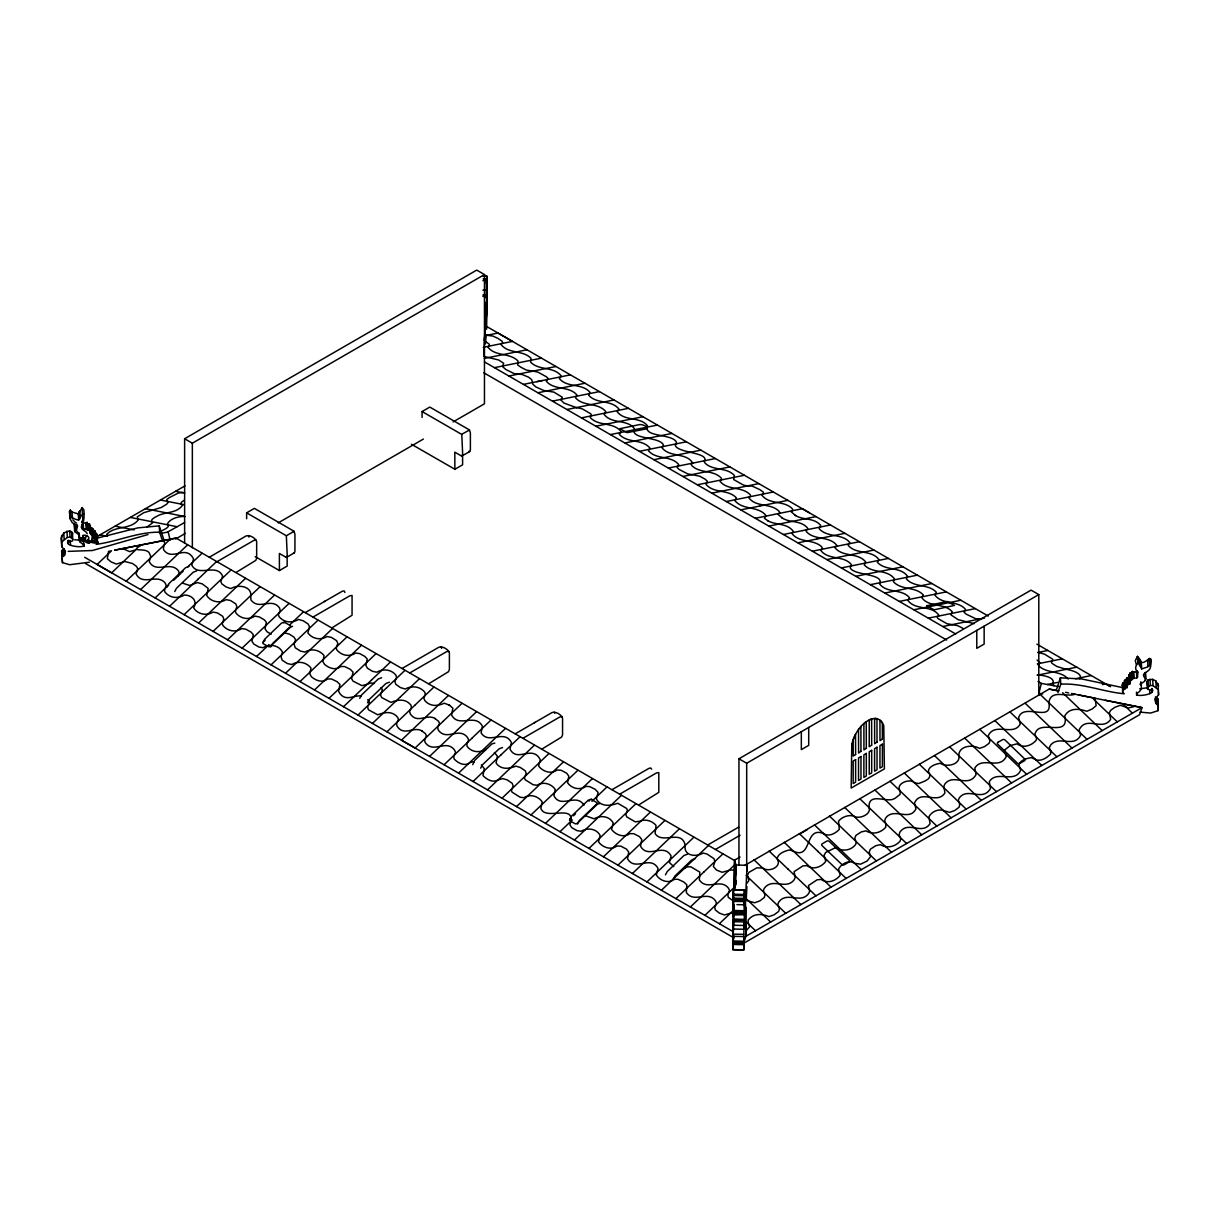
<?xml version="1.0" encoding="UTF-8"?>
<svg xmlns="http://www.w3.org/2000/svg" width="1220" height="1220" viewBox="0 0 1220 1220"><rect width="100%" height="100%" fill="white"/><g stroke="black" fill="none" stroke-linecap="round" stroke-linejoin="round"><path stroke-width="1.5" d="M486.826 293.989L486.414 298.458L486.551 280.6L482.906 280.554M733.22 904.111L733.037 898.804L743.956 899.033L744.047 899.872L744.368 889.883L733.449 889.67L733.098 899.674L736.727 899.75M744.368 939.08L743.742 949.907L732.747 949.618L733.083 919.499L744.002 919.727L743.956 927.962L744.429 921.191L743.956 899.033L733.022 898.835L733.098 899.674M486.17 311.74L486.17 310.398M486.566 301.828L486.505 313.906L487.192 294.935L486.597 329.248M486.566 301.798L486.322 309.453L486.185 308.126M486.49 307.501L486.429 305.137M744.108 912.041L733.174 911.813L733.433 917.364L733.418 914.253M733.51 912.941L733.555 910.73L733.022 927.749L733.083 919.499M744.002 919.727L743.742 949.907M744.658 905.972L744.734 905.072L744.764 908.442L744.718 905.225L744.658 906.216M486.048 318.405L486.185 311.39M483.761 354.974L486.216 309.483L486.368 311.481M483.333 275.933L486.978 275.994L486.688 297.771M486.139 311.939L486.262 305.579M733.83 906.109L733.738 904.767L733.769 906.231M733.464 910.776L733.449 889.67M744.52 902.693L744.535 903.669L744.627 901.931L744.856 912.773L747.067 865.27L736.133 865.041L734.958 889.121M486.566 282.049L486.582 288.5M733.815 904.874L733.723 905.21M486.612 303.475L486.49 305.885M486.521 304.253L486.536 302.331M486.673 298.625L486.292 305.183M733.83 905.682L733.616 906.948M486.734 288.606L486.765 293.471M486.521 304.741L486.383 306.159M733.479 912.194L733.266 903.837M733.433 900.528L733.601 906.567M704.885 915.366L734.12 887.535L734.562 860.527L176.076 538.081L114.741 550.159L176.076 538.081M486.902 280.691L486.78 285.648M733.418 898.53L733.433 891.454M733.815 905.545L733.388 931.805L84.698 557.281M734.074 890.539L734.562 860.527L736.346 865.864M733.83 906.643L733.83 910.379M486.551 280.6C485.758 291.168 490.089 271.862 483.318 276.04M486.612 306.235L486.566 307.73M486.49 308.919L486.475 310.033M486.566 305.076L486.582 304.268L486.277 305.381M486.582 304.07L486.2 313.921M733.815 907.421L733.815 908.214M486.094 312.091L486.139 311.146M486.536 297.512L486.566 290.955M744.261 914.71L733.449 914.939L733.266 904.188M744.703 905.621L744.703 906.445M486.353 311.862L486.368 309.651M486.017 318.069L486.17 309.743M486.338 310.292L486.322 312.762M733.571 910.257L733.601 909.373M486.292 312L486.185 313.708M1129.995 683.108C1128.058 663.787 1130.04 692.853 1129.568 681.37C1132.007 679.006 1131.733 678.198 1136.811 677.969L1137.818 672.312L1135.82 669.383L1135.668 666.913L1137.833 662.734L1137.452 656.421L1139.434 658.571L1140.12 665.922L1141.706 668.911L1147.349 667.02L1149.789 664.763L1150.475 666.867C1150.124 672.982 1138.733 672.312 1145.793 678.793L1144.741 681.126L1141.325 683.612L1141.31 689.208L1139.312 691.709C1129.506 697.581 1149.728 695.598 1152.153 692.045L1152.87 690.398L1151.878 688.507L1150.735 690.2L1147.654 689.239L1147.105 681.385L1148.02 679.937L1152.671 679.342L1155.859 680.989L1158.619 686.143M84.18 514.138L83.86 509.884L82.167 507.566L78.293 513.91L72.651 512.247L70.348 510.128L69.555 511.195L69.906 518.53L72.285 522.739L76.906 525.21L74.588 530.273L74.938 531.783L79.071 534.894L79.071 540.506L81.069 542.915C90.859 548.405 70.73 547.231 68.228 543.769L67.512 542.153L68.503 540.216L69.647 541.863L72.727 540.795L72.514 532.926L69.677 530.776L63.76 532.881L61 538.142L61.808 546.774L65.422 550.998L64.584 555.207L62.052 557.25L62.479 562.649L69.677 564.723L89.334 562.222M69.906 518.53L69.555 511.195M744.673 865.468L1049.215 689.071L1058.701 690.947M1105.198 700.25L1142.011 707.615L1139.602 714.707L743.499 943.38L745.923 936.289L745.222 895.602M735.187 887.428L735.736 873.901M744.627 903.806L744.368 889.883M746.869 886.482L746.35 898.179M733.83 919.773L732.945 935.145M736.011 884.79L736.209 880.367M745.008 926.315L745.923 907.314M733.632 935.328L732.823 949.678L743.666 949.846M1130.376 674.553L1129.201 674.751L1129.72 676.673M733.784 911.37L733.647 914.344M487.054 309.544L484.264 340.395M733.678 914.192L733.83 912.59M92.811 535.626C92.537 517.92 89.472 537.029 95.556 537.562L95.45 538.386C93.925 539.697 101.077 541.314 96.166 544.349C117.273 541.634 137.768 531.859 159.606 532.194L162.397 540.506M91.027 528.428C92.811 548.527 91.408 519.933 87.321 524.188M63.943 549.183L61.671 550.937L62.479 562.649M777.094 858.666C778.131 853.298 784.78 851.102 789.477 849.913L793.595 851.285M485.453 343.811L486.185 334.722M72.346 534.482L72.514 532.926M1132.389 679.616L1132.297 671.412M95.45 538.386L95.175 531.249L92.43 529.312M1057.984 692.579L1060.775 684.145C1082.445 682.925 1103.17 691.892 1124.215 693.753C1119.304 690.825 1126.456 689.056 1124.931 687.76L1124.825 686.936C1128.409 683.413 1129.171 685.762 1128.241 678.35M1139.983 712.129L1150.704 713.059L1157.902 710.696L1158.329 705.282L1155.797 703.33L1154.959 699.151L1158.573 694.79L1157.994 683.505M733.235 902.098L733.098 900.985M91.347 534.848L90.097 533.323L89.822 526.537M472.735 764.665L474.687 760.365L491.889 743.91L494.801 743.087M94.397 537.441L94.108 530.746L92.522 531.218M61.625 535.488L61.808 546.774M1038.022 681.507L1041.316 683.413L1038.937 693.28L1042.658 693.966M851.789 744.139L851.163 788.059L884.393 768.875L883.768 725.671A30.424 17.568 -60 0 0 880.123 720.318L879.772 720.074A21.914 12.642 -60 0 0 877.256 718.824L876.905 718.732A19.367 11.178 -60 0 0 874.816 718.504L874.496 718.519A19.337 11.163 -60 0 0 871.98 718.946L871.614 719.053A19.337 11.163 -60 0 0 869.524 719.861L869.219 720.013A20.786 12.002 -60 0 0 866.337 721.676L866.047 721.874M69.936 517.509C72.239 516.075 79.91 524.508 80.566 516.106C87.428 509.03 82.03 524.692 82.701 528.168L84.958 529.449L87.703 528.672M250.618 596.077L251.015 600.011C259.128 610.808 271.587 596.87 279.594 608.002L280.204 610.595L278.343 614.666L279.121 616.771C284.29 622.795 292.129 623.283 298.503 619.455L303.322 620.827L308.202 624.076L309.438 626.622L307.897 632.997C312.503 639.036 320.692 640.47 327.006 636.535L331.382 637.374L336.644 640.683L337.848 643.504L336.202 647.972L336.827 649.894C341.539 655.582 349.484 657.275 355.584 653.02L359.732 653.615L364.933 656.482L367.205 658.968L365.893 665.434L367.342 668.133L372.359 671.274L376.736 672.205C383.065 668.575 391.086 669.155 395.951 675.224L396.546 677.329L394.929 681.614L395.768 684.267L400.404 687.577L405.162 688.995C411.674 685.579 419.482 686.036 424.636 691.999L425.353 694.149L423.858 698.069L424.758 700.524C430.096 706.761 437.782 706.304 444.278 703.208L449.616 705.236M1132.16 672.601L1130.071 673.013L1130.452 679.875M1157.521 704.382L1157.948 698.968L1155.676 697.306M167.033 587.064L168.787 583.755L185.531 567.727L188.902 566.476M174.765 591.532L176.519 588.223L193.263 572.195L196.633 570.945M262.986 642.452L264.725 639.158L281.485 623.115L284.839 621.864M270.718 646.92L272.472 643.611L289.216 627.583L292.571 626.333M359.763 698.343L361.517 695.034L378.261 678.991L381.631 677.74M367.494 702.796L369.248 699.502L385.993 683.459L389.363 682.209M480.665 768.142L482.418 764.833L499.163 748.79L502.533 747.555M569.725 819.55L571.463 816.241L588.208 800.213L591.578 798.963M577.457 824.019L579.195 820.709L596.397 804.254L599.737 803.599M665.479 874.831L667.233 871.537L683.978 855.495L687.348 854.244M673.211 879.3L674.965 875.99L691.709 859.963L695.08 858.712M1056.581 689.346L1060.393 677.832L1081.759 678.961L1123.101 687.714M90.204 532.85L89.883 529.999L87.306 530.303L87.26 522.45L84.576 523.136L82.319 521.855L82.701 528.168M97.646 542.747C96.288 540.597 99.644 532.53 94.641 533.277M765.657 516.151L765.916 515.404C757.925 505.675 743.102 510.448 734.989 500.764L736.3 497.806C728.05 488.93 713.929 493.856 705.953 484.264L707.386 481.305L705.099 479.17L699.761 476.212L691.938 474.611M250.862 595.848C251.533 585.661 237.625 584.365 230.854 588.589L226.081 586.942L221.75 583.816L220.85 581.315L222.635 576.114C216.428 562.649 198.204 577.639 191.814 565.165L193.553 558.882C185.775 544.318 173.362 560.803 164.547 550.967C161.101 547.948 167.094 543.571 163.404 540.567M686.646 888.389L686.768 884.653L683.52 881.846L677.984 879.269L674.37 879.3C668.56 883.997 660.05 880.733 656.284 874.969L658.053 868.472C650.412 854.564 635.193 872.132 627.492 858.666L628.742 852.094L626.516 849.135L620.858 846.161L616.893 846.039C610.915 850.477 602.634 847.458 598.501 841.891L600.133 835.426C596.321 828.395 587.384 827.45 581.01 831.262L576.892 830.591L571.707 827.602L569.892 824.842C577.517 802.074 545.218 821.701 540.872 808.296L542.183 801.845C538.05 796.004 530.044 793.702 523.944 797.682L520.132 797.224L512.095 792.192L511.378 790.27L513.147 786.077L512.263 783.347L507.261 779.931L502.823 778.589L497.851 780.037M1127.097 678.732L1124.444 680.623L1124.825 686.936M699.67 875.99L699.792 872.132L690.916 866.81L687.363 866.886L682.468 869.235M91.393 529.266L91.82 528.29M686.57 888.465L686.311 892.43C694.134 903.852 707.447 889.914 715.53 900.833L716.46 903.044L714.767 907.284L715.24 909.845L719.358 913.094L724.405 914.985L730.353 913.292M699.639 876.021L699.334 879.879C707.066 891.408 720.41 877.607 728.538 888.297L729.529 890.524L727.867 894.763L728.249 897.295L733.891 901.397M1052.875 683.352L1053.988 685.731M178.013 576.114L179.309 573.568L178.547 570.99C170.571 560.361 155.855 574.223 149.206 561.535L150.807 556.305L149.709 554.048C147.757 546.468 128.71 553.057 139.751 546.072M692.655 463.127C686.951 452.422 669.856 457.622 662.186 447.999L663.451 445.087C660.096 436.303 629.627 439.871 634.446 428.723C627.309 418.796 611.708 424.423 604.19 414.464L605.852 411.643C597.846 402.066 583.617 406.977 575.581 397.872L576.862 394.883C568.657 385.535 554.459 390.705 546.285 381.235L548.054 378.429L546.468 376.812L537.852 372.085L533.155 371.139M1140.075 684.435L1140.929 682.895M1127.112 687.699C1128.591 685.015 1123.422 687.47 1126.746 687.912M1147.486 687.683L1150.323 685.442L1153.053 685.655L1158.375 689.818M1079.669 678.655L1080.295 677.786M1137.787 671.793L1136.842 672.967M858.651 729.27L858.301 729.774A21.914 12.642 -60 0 0 855.784 733.937L855.449 734.577A30.424 17.568 -60 0 0 851.819 744.124M92.186 536.968L91.637 540.018A14.289 11.666 -3.5 0 1 92.461 540.368L94.885 540.094M92.903 535.763L92.506 528.504M1139.739 659.608C1142.744 670.1 1154.303 647.408 1150.475 666.867M1052.921 683.337C1055.59 677.436 1042.627 674.98 1037.778 675.087M62.006 541.802L67.329 537.41L70.058 537.09L72.895 539.225M81.694 522.251L82.884 519.461L82.335 515.541M675.895 898.621L703.879 871.98M860.756 726.617L861.091 726.251A18.178 10.492 -60 0 1 863.592 723.78L863.958 723.475M97.264 536.434L185.028 485.865M1132.739 678.167L1132.358 671.503L1135.042 672.083L1137.299 670.725L1137.68 677.024M1137.452 656.421L1135.286 660.599L1136.384 664.915M530.944 360.205L531.081 358.344C522.709 349.667 508.435 354.227 500.932 344.406L502.625 342.713L502.152 341.28L498.034 338.458L492.987 336.064L484.904 335.058M708.317 845.612L661.423 890.264M530.746 360.312L530.624 362.188C539.133 370.849 553.102 366.107 561.108 375.745L560.727 376.827M169.565 606.294L197.96 579.271M693.845 837.255L646.936 881.907M265.167 640.241L263.291 642.04A1.86 1.342 -18.5 0 0 263.52 643.87L268.248 646.569A1.845 1.342 -18.5 0 0 270.748 646.082L290.207 627.431A1.845 1.342 -18.5 0 0 290.162 625.509L285.45 622.825A1.845 1.342 -18.5 0 0 283.574 622.81M139.537 546.27L140.864 545.005M126.133 581.223L170.175 539.24M140.62 589.58L187.514 544.928M155.093 597.937L168.772 584.899M173.697 580.217L178.41 575.733M179.126 575.047L181.033 573.232M181.932 572.378L183.168 571.234M187.91 566.705L202.001 553.3M197.64 579.591L216.474 561.642M184.098 614.682L230.976 570.03M198.57 623.039L245.479 578.402M213.073 631.411L259.982 586.774M227.56 639.768L274.469 595.131M242.063 648.155L288.957 603.488M256.535 656.512L268.918 644.724M289.826 624.808L303.429 611.861M271.023 664.87L317.947 620.233M285.526 673.242L332.435 628.605M299.998 681.599L346.922 636.962M314.516 689.971L361.41 645.319M328.988 698.343L356.896 671.778M357.109 671.625L375.928 653.707M343.491 706.716L371.398 680.15M371.566 679.982L390.4 662.063M357.963 715.072L385.84 688.522M386.069 688.324L404.872 670.42M372.451 723.429L400.328 696.894M400.602 696.681L419.375 678.793M386.954 731.802L414.83 705.267M415.059 705.038L433.847 687.15M429.287 713.669L401.456 740.174L408.593 744.291M429.592 713.41L448.365 695.537M442.906 721.523L415.059 748.028L407.938 743.91M443.18 721.249L461.953 703.376M429.562 756.4L457.439 729.865M457.683 729.636L476.471 711.763M444.065 764.772L471.942 738.237M472.155 737.993L490.928 720.105M458.552 773.144L486.429 746.594M486.627 746.396L505.446 728.477M473.024 781.486L500.932 754.921M501.1 754.768L519.918 736.849M487.512 789.859L534.39 745.191M501.999 798.231L548.909 753.579M516.517 806.603L563.396 761.936M530.99 814.96L577.883 770.308M545.492 823.332L592.356 778.665M559.98 831.689L572.348 819.916M591.929 801.296L606.889 787.053M574.452 840.046L621.361 795.409M588.955 848.434L635.849 803.766M603.442 856.791L650.336 812.139M617.945 865.163L664.839 820.511M632.417 873.52L679.342 828.883M703.848 872.026L722.804 853.985M690.383 906.994L734.501 865.041M719.388 923.723L733.754 910.059L733.693 912.362L730.383 913.261M85.796 540.826C96.273 536.266 75.686 531.539 85.278 539.362M571.143 817.979L570.121 818.925A1.845 1.342 -18.5 0 0 570.106 820.846L574.788 823.576A1.86 1.342 -18.5 0 0 577.243 823.302L597.098 804.529A1.845 1.342 -18.5 0 0 596.946 802.668L592.264 799.939A1.845 1.342 -18.5 0 0 591.669 799.756M573.446 815.799L575.55 813.816M588.924 801.159L589.748 800.381M746.701 883.539L748.866 880.626L747.54 875.091L748.912 872.376L756.736 867.877L762.561 867.969M733.449 914.253L744.261 914.131M1127.432 684.969L1127.005 677.862L1127.905 678.289M86.925 524.005L87.169 522.648M745.832 931.135L749.766 926.59L748.073 922.579L748.272 920.017C753.655 912.972 761.951 913.734 768.981 916.616L774.044 914.832L778.665 911.431L779.428 908.793L777.78 904.477L778.604 902.266C786.885 890.63 800.442 904.691 808.753 893.391L809.622 891.302L808.509 885.552L817.125 879.803L821.121 879.406C827.328 884.058 835.715 881.069 840.153 875.304L838.552 869.052C841.22 864.111 848.556 859.581 854.091 862.982A8.098 5.902 18.8 0 0 854.579 863.272L860.634 864.172L867.13 861.03L870.668 856.486L869.204 852.018L870.394 849.196L875.731 845.719L880.428 844.667C886.894 848.754 894.992 846.848 900.04 841.22L900.817 839.055L899.094 834.785L899.933 832.086C908.412 820.328 922.076 835.669 930.067 823.622L928.923 816.82C931.333 811.879 938.256 808.57 943.456 810.537M1124.444 680.623L1125.435 682.361L1123.269 682.666L1122.263 684.115L1122.736 692.213M184.006 500.322L181.2 502.457L181.216 504.074M366.915 684.42L370.727 682.986L374.342 683.505M692.64 463.142L691.16 464.24L692.075 465.872C700.417 473.787 713.319 469.517 721.31 478.133L721.645 479.384L720.029 481.32C727.73 490.821 742.08 485.972 750.3 494.862L750.544 496.128L748.745 497.714C756.324 507.794 770.735 502.609 779.183 511.424L779.732 512.781L777.918 514.306L782.63 518.287M765.58 516.197L764.482 518.347L768.432 521.169M1080.325 677.756C1081.942 673.043 1070.077 669.704 1066.082 669.353M560.682 376.827L559.339 378.566C567.468 388.143 581.696 382.866 589.9 392.2L588.65 395.204C596.641 404.354 610.884 399.428 618.891 408.959L617.259 411.796C624.96 421.708 639.707 416.188 647.5 425.75C642.864 437.766 672.723 433.252 676.52 442.403L675.209 445.315C677.878 453.428 710.147 452.101 704.26 461.587L705.145 463.219C713.486 471.149 726.403 466.848 734.409 475.464L733.708 479.582L743.209 484.95A5.246 1.952 13.6 0 0 747.341 485.712L752.206 486.109L759.816 489.616L763.354 492.178L763.613 493.475L761.814 495.046C769.378 505.171 783.835 499.941 792.298 508.77L792.817 510.128L791.002 511.653L795.684 515.633M146.964 527.101L152.759 522.724C148.825 519.476 155.672 517.173 158.264 515.526C166.225 511.744 176.778 513.346 182.558 505.217L181.246 504.119M1126.578 680.135L1125.511 680.074L1125.45 681.4M1127.051 678.655L1127.005 677.862M184.617 543.281L184.617 438.742L476.73 270.093L484.462 274.561L484.462 403.805L453.108 421.906M184.617 438.742L192.348 443.211L484.462 274.561M184.632 522.526L167.399 532.179M175.527 539.057L185.409 533.353M246.638 518.729L246.638 512.842L254.37 508.374L293.898 531.173L294.935 534.086L294.935 551.181L294.447 552.858L293.517 552.691M422.074 417.438L422.074 411.552L429.806 407.083L469.349 429.882L470.386 432.795L470.386 449.89L469.883 451.568L468.953 451.4M209.352 557.189L246.211 535.9C249.81 534.528 255.712 538.218 256.673 541.573L256.658 558.226L255.773 560.407L236.207 572.348M278.16 522.907L423.401 439.063M217.084 561.642L253.943 540.368L256.108 540.109M246.638 512.842L286.349 535.763L294.081 531.295M422.074 411.552L461.602 434.335L469.517 430.004M255.209 556.64L279.441 570.548L279.365 553.453L286.349 557.448L294.081 552.98M411.475 444.278L454.877 469.258L454.801 452.162L461.602 456.082L469.517 451.69M279.441 570.548L287.173 566.08L287.158 557.067M454.877 469.258L462.609 464.805L462.593 455.777M325.145 601.125L305.305 612.577M324.413 601.536L342.622 591.059L344.33 591.029L344.879 592.508M313.037 617.045L349.896 595.756L352.062 595.497L352.062 615.261L332.145 627.751M402.082 668.453L438.941 647.179C442.54 645.792 448.441 649.482 449.402 652.852L449.387 669.49L448.502 671.686L428.937 683.627M409.813 672.921L446.672 651.632L448.838 651.373M535.107 722.332L515.252 733.799M534.375 722.758L552.111 712.51C555.71 711.138 561.612 714.813 562.557 718.183L562.557 734.821L561.673 737.017L542.107 748.958M522.983 738.252L559.843 716.979L562.008 716.72M612.028 789.676L648.903 768.386L650.717 767.975L651.602 769.149M619.76 794.128L656.634 772.855L658.8 772.596L658.8 792.36L638.883 804.834M738.954 865.224L738.954 758.779L1031.068 590.129L1038.799 594.597L1038.799 695.339M738.954 758.779L746.686 763.247L1038.799 594.597M707.798 844.957L738.679 827.129M715.53 849.425L740.052 835.273M734.654 860.13L740.052 857.004M801.327 833.092L807.518 829.524M161.101 531.264C163.175 529.648 171.303 527.284 167.491 523.716C170.617 518.363 178.212 516.517 184.235 516.411M497.806 780.068C492.666 783.027 486.597 779.382 482.998 775.569L484.294 768.585L481.366 765.001M1122.949 685.015L1122.171 685.35M366.885 684.45L361.928 685.625L353.007 681.126L351.619 678.655L353.068 672.129L350.216 669.277L344.543 666.516L340.761 666.532C335.668 670.695 328.958 668.27 324.489 664.29L322.934 661.652L324.062 655.567C319.32 649.711 311.313 648.155 304.969 652.044L300.623 651.175L295.255 647.774L294.096 644.312L295.606 639.753L293.989 637.16L289.445 634.171L283.787 632.661M640.698 820.923C646.02 818.879 652.486 821.09 656.04 825.452L655.094 833.519C662.246 844.835 681.934 828.654 685.228 845.46C683.261 856.013 696.346 857.324 703.086 853.054L707.02 854.03L713.944 858.651L714.92 861.518L713.349 866.459L716.475 870.058L722.149 872.285L730.734 869.936L734.409 870.226M1135.317 706.273L1128.409 707.981L1120.204 705.282L1114.729 707.371L1110.627 710.33L1109.392 712.663L1110.657 719.358C1102.361 731.756 1086.319 715.088 1079.105 729.926L1080.615 735.248C1074.149 748.348 1059.158 735.111 1050.755 744.917L1049.261 747.692L1050.618 750.773M640.47 821.152L635.208 821.838L626.729 816.881L625.86 814.579L627.385 810.751L626.76 808.54L617.762 803.248C610.518 805.886 601.079 807.32 596.336 798.947L598.151 792.466L595.177 789.325L589.733 786.625L586.103 786.351C579.988 790.392 571.814 788.867 567.544 782.676L568.825 776.149L566.659 773.205L561.047 770.232L557.052 770.064C551.043 774.517 542.824 771.589 538.615 766.038L540.262 759.663L538.477 756.812C529.938 746.823 516.899 762.119 510.006 749.141L511.439 742.538C504.089 728.599 488.778 745.237 481.092 732.823L482.403 726.281C475.22 712.48 458.384 728.675 451.476 714.722L452.925 708.195L448.96 704.855M147.971 534.558L92.384 550.525L68.198 551.364M485.895 749.385C479.628 752.908 471.896 752.587 467.092 746.365L466.848 744.002L468.648 739.915L467.55 737.551C459.01 726.327 446.444 741.76 438.209 729.911L437.66 727.547L439.474 723.567L438.62 721.31L434.762 718.366M1148.005 687.653L1139.587 688.858M536.952 381.646L570.457 374.845M485.072 335.652L498.004 333.029L512.507 341.402L483.272 347.319M484.325 358.406L527.009 349.774M494.588 367.632L541.497 358.131M509.075 376.004L555.969 366.488M523.548 384.361L542.397 380.548M538.05 392.733L584.975 383.233M552.568 401.105L599.447 391.589M567.056 409.478L613.95 399.962M581.543 417.85L628.437 408.334M596.031 426.207L642.955 416.706M610.503 434.564L657.428 425.063M625.036 442.951L671.9 433.42M639.509 451.308L686.403 441.792M654.011 459.681L700.875 450.149M668.484 468.038L715.393 458.537M683.002 476.425L729.88 466.894M697.474 484.767L744.368 475.266M711.946 493.139L758.84 483.623M726.464 501.512L773.327 491.98M740.921 509.853L759.709 506.056M759.953 506.01L787.83 500.353M755.454 518.241L774.227 514.443M774.486 514.367L802.333 508.725L809.455 512.842M769.027 526.079L787.8 522.282M788.105 522.236L815.951 516.594M783.545 534.467L802.333 530.654M802.562 530.608L830.439 524.951M798.017 542.824L816.805 539.011M817.064 538.981L844.941 533.323M812.52 551.196L859.429 541.695M827.007 559.553L873.901 550.052M841.464 567.91L888.404 558.424M855.982 576.282L902.891 566.782M870.47 584.654L917.394 575.154M884.957 593.011L931.866 583.511M899.445 601.384L946.369 591.883M913.963 609.756L960.857 600.255M928.435 618.128L975.329 608.612M942.923 626.485L984.57 618.052M1037.656 652.517L1047.827 650.458M1037.351 663.878L1062.315 658.83M1037.137 675.224L1076.787 667.172M1047.217 684.496L1057.694 682.376M1075.537 678.732L1091.259 675.544M1102.407 684.588L1105.762 683.917L1110.596 686.707M160.43 533.46L168.177 532.027L170.19 540.262M83.646 540.338L80.947 540.109M92.201 534.604L91.774 535.58M164.044 540.231L159.225 525.881L137.86 527.863L96.517 538.279M461.785 456.158L462.654 453.901L461.785 434.472M286.349 557.448L287.219 555.192L286.349 535.763M181.75 492.514L178.196 493.124L169.412 497.562L166.713 499.651L166.774 501.237M89.578 543.129C86.3 543.922 85.186 539.957 82.045 541.284L81.054 540.17M181.841 492.499L183.198 492.499M952.164 624.625L957.837 625.723L962.732 628.193M533.048 371.139L526.476 370.117L520.971 367.281L517.615 364.887L518.058 361.059C509.701 352.321 495.442 356.865 487.863 347.09L489.525 345.412L489.144 344.01L484.63 340.929M483.272 278.846L486.902 278.923M482.906 290.146L486.551 290.223M482.906 294.935L486.551 295.011M482.876 296.368L486.521 296.445M733.449 889.761L744.368 889.99M733.372 894.229L744.291 894.458M733.342 895.495L744.261 895.709M733.312 898.164L744.246 898.393M733.006 900.329L743.941 900.543M733.006 901.366L743.925 901.58M736.895 904.63L744.185 904.767M733.174 910.501L744.093 910.715M733.342 913.261L744.261 913.49M733.357 919.255L744.276 919.468M733.006 919.849L743.941 920.063M733.113 920.398L736.758 920.475M732.915 921.679L743.849 921.908M732.808 925.233L743.727 925.462M732.732 929.03L743.651 929.259M732.717 934.123L743.651 934.337M732.854 936.335L743.773 936.548M732.823 941.016L743.742 941.23M732.793 942.267L743.712 942.48M732.747 943.045L743.682 943.273M732.732 944.463L743.651 944.692M691.832 474.611L687.76 473.909L678.915 469.334L677.13 467.382L678.778 464.591C670.756 455.075 656.543 460.047 648.567 450.882L649.848 447.923C641.659 438.498 627.492 443.561 619.257 434.274L621.071 431.483C613.126 421.784 599.188 426.512 590.632 417.972L590.007 416.676L591.532 415.151L590.663 413.733L582.184 408.807L576.923 407.678M1038.098 652.425L1044.442 654.118L1052.372 658.968L1053.013 660.218L1051.137 661.774L1051.976 663.345L1056.703 666.394L1066.021 669.353M74.603 539.804L80.032 540.094M981.017 619.013L975.573 618.677L966.179 614.133L964.105 612.303L965.432 609.314C957.547 599.981 942.465 605.15 934.871 595.101L936.319 592.218C928.283 583.572 914.512 587.948 906.429 578.997L907.543 576.206C899.963 566.126 885.613 571.25 877.394 562.328L878.873 559.416C871.171 549.656 856.791 554.658 848.51 545.752A5.246 1.952 13.6 0 1 848.556 544.15L849.837 542.488C842.044 533.201 827.984 537.837 819.626 529.205L818.94 527.848L820.923 526.308L820.236 524.859C813.176 517.402 802.943 520.391 795.043 515.267M952.073 624.625L946.933 623.694L937.799 618.464L937.189 616.969L939.049 615.429C931.577 604.662 915.671 610.747 907.954 600.53L909.51 597.724C901.534 588.314 886.879 593.621 879.544 583.877C884.942 573.293 853.1 575.703 850.203 567.696L851.499 564.768C843.92 555.176 829.63 560.331 821.441 551.272L820.846 550.022L822.463 548.298L821.624 546.712C813.343 539.133 800.778 542.946 792.771 534.604L792.039 533.292L793.549 531.722C787.464 522.785 775.996 525.393 767.776 520.788M576.694 407.724L563.96 403.073L560.864 399.901L562.298 397.232L553.834 392.093L543.983 390.583L535.992 386.984L532.926 384.361L531.707 379.679L528.626 377.193L522.114 374.479L514.306 373.686L505.812 369.492L502.518 366.579L503.662 363.285L498.736 360.007L483.821 356.408M745.298 900.177L754.753 902.769L759.938 900.833L764.345 897.447L764.971 894.839L763.339 890.554L764.269 888.328C772.596 876.966 786.198 890.874 794.418 879.437L795.181 877.394L794.144 871.644L802.897 865.926L806.801 865.62C812.962 870.165 821.395 867.237 825.757 861.411L824.11 855.22L825.696 852.49L834.922 847.946A9.455 6.893 18.8 0 1 835.807 847.915C842.395 851.362 850.523 850.996 855.54 844.636L856.242 842.608L854.762 838.14L856.013 835.334L861.381 831.872L866.032 830.866C872.529 834.983 880.611 832.97 885.659 827.343L885.979 823.805M1128.622 684.664L1127.798 677.527L1128.591 677.634M1128.18 683.841L1129.049 684.176L1128.652 677.74M94.489 537.059L92.979 537.441L93.269 538.416M85.095 539.255L80.657 537.684L83.494 540.292M93.635 538.615L94.596 537.227M1041.316 683.413L1059.173 686.677M175.604 491.294L184.723 493.093M160.506 500.017L184.174 504.699M145.424 508.725L185.028 516.563M130.326 517.433L177.129 526.72M115.199 526.171L134.063 529.892M100.086 534.894L106.567 536.175M1049.215 689.071L1058.503 690.916M1071.495 693.524L1142.011 707.615L745.923 936.289L745.252 896.822M1065.548 692.319L1068.689 692.945M1071.816 693.585L1074.957 694.211C1066.829 697.642 1050.908 688.629 1048.834 702.689M1078.327 694.881L1095.087 698.236L1096.139 705.678L1092.312 708.927L1086.822 711.275C1079.227 708.698 1069.223 707.386 1064.633 716.201L1065.212 718.366M361.227 695.934C353.907 695.003 346.16 701.744 339.892 693.585L338.535 691.099L339.999 684.572L337.147 681.705L331.459 678.961L327.677 678.991C322.568 683.185 315.827 680.668 311.375 676.703L309.849 674.065L310.963 667.98C306.205 662.033 298.183 660.645 291.809 664.504L287.432 663.573L282.201 660.249L281.042 656.741L282.537 652.197C279.044 645.09 269.437 643.519 263.062 647.698L259.021 647.073L253.836 644.084L251.96 641.293L253.287 634.69L251.213 632.234L246.135 629.322L241.819 628.559C235.643 632.677 227.743 631.274 222.924 625.524L222.223 623.588L223.839 619.104L222.696 616.283L217.435 612.943L213.012 612.074C206.668 616.207 197.64 614.3 193.66 607.911C197.625 601.262 192.607 595.223 184.418 595.009C178.013 598.867 170.114 598.242 165.02 592.158L164.395 590.053L166.255 585.936L165.417 583.343C157.41 572.851 142.618 586.698 136.106 573.888L137.723 568.688L136.564 566.415L132.477 563.487L124.898 561.505L116.312 564.052L111.05 561.886L107.329 558.729L108.534 551.379L111.508 550.799L97.127 564.463L111.63 572.851L135.755 549.869L129.533 551.623L122.778 548.573M1137.833 662.734L1140.12 665.922M823.469 833.55C828.822 837.179 835.426 833.504 839.284 829.356L838.552 821.152C842.273 816.76 848.876 814.289 854.412 816.332M97.829 542.198L92.079 541.146A15.692 12.81 -3.5 0 0 91.531 541.238L90.646 541.085A11.407 9.302 -3.5 0 1 89.731 540.597L88.053 539.682L87.55 540.948A2.882 2.364 -3.5 0 0 88.252 541.711L94.138 543.022A3.523 2.882 -3.5 0 0 94.733 542.991L97.173 542.915M76.631 523.014L76.357 522.907A7.899 6.451 -3.5 0 1 75.274 522.374L72.864 519.842M86.04 540.765L89.319 542.915M762.622 868.015C768.707 872.773 782.584 866.902 777.109 858.712M974.139 623.649L958.127 619.668L951.02 614.926L952.347 611.937C944.463 602.528 929.396 607.85 921.802 597.739L923.235 594.872C915.198 586.24 901.428 590.571 893.345 581.635L894.458 578.844C886.879 568.779 872.559 573.903 864.324 564.982L865.773 562.054C858.026 552.126 842.959 557.525 835.059 547.795L836.844 545.462C829.295 535.534 814.929 540.719 806.557 531.844L805.886 530.486L807.838 528.962L807.137 527.528C800.228 520.132 789.813 523.014 781.974 517.905M84.851 538.447L84.729 538.386A2.623 2.15 -3.5 0 1 84.073 537.959L83.768 537.562A4.941 4.041 -3.5 0 1 83.463 536.754L83.112 535.641M435.418 718.748C427.046 713.136 417.469 724.436 410.255 713.852L409.554 711.412L411.521 707.325L410.835 705.038C405.421 698.191 397.613 699.777 390.873 702.369L381.692 697.565L380.548 695.156L382.333 689.59L381.097 687.531M422.349 731.176C414.053 725.564 404.278 736.926 397.171 726.327L396.469 723.887L398.452 719.754L397.766 717.467C392.321 710.635 384.498 712.19 377.727 714.813L368.364 709.72L367.601 706.761L368.837 704.23A5.246 3.812 -18.5 0 0 368.882 701.058L367.738 699.67M1035.612 759.572C1040.904 761.89 1047.004 757.757 1050.695 753.96L1050.618 750.803M854.64 816.546C859.886 819.199 871.553 814.136 869.067 807.625M943.533 810.583L949.572 812.352L954.665 810.553L959.042 807.259L959.774 804.636L958.325 800.289L959.164 798.048C967.78 786.564 982.512 802.363 990.487 788.455L989.298 781.806C996.328 769.728 1014.338 784.002 1020.667 770.308L1019.951 767.853M914.543 782.813L918.858 783.514L924.928 781.044A32.36 23.576 18.8 0 0 926.315 780.19C929.61 778.772 931.287 774.913 928.496 772.153C927.642 766.587 935.755 763.949 940.239 763.293C946.491 767.471 959.804 764.864 959.027 756.293M271.145 634.217L266.982 631.686L265.045 628.88L266.372 622.276L264.313 619.836L259.281 616.908L254.934 616.115C248.773 620.172 240.874 618.875 236.009 613.111L235.292 611.174L236.893 606.691L235.796 603.885L230.58 600.545L226.142 599.63C219.768 603.747 210.816 601.872 206.729 595.528L208.193 588.406L202.337 583.907L197.564 582.58L189.481 585.447L182.954 583.251M914.36 782.721C910.059 777.887 894.809 783.682 900.207 791.063M823.424 833.504C804.254 825.894 812.474 859.841 793.671 851.331M79.224 533.765L78.98 533.613A8.113 6.618 -3.5 0 1 77.729 532.637L76.448 530.364L77.592 525.774A7.473 6.1 -3.5 0 0 77.317 525.118L77.256 525.027M1035.566 759.557L1031.449 757.696C1027.118 757.986 1016.473 761.188 1019.691 767.38A8.098 5.902 18.8 0 1 1019.935 767.807M485.56 325.847L988.23 616.054M1036.878 644.145L1109.498 686.067M484.462 361.913L955.656 633.958M483.745 372.74L946.674 640.027M85.522 563.503L734.12 937.966M166.774 501.252L168.131 502.411L166.637 504.241L161.314 507.489L143.731 512.705L137.296 516.883L137.707 518.896M673.806 866.642L669.338 862.479L671.107 855.982C663.421 842.135 648.201 859.673 640.53 846.177L641.812 839.604L639.524 836.645L633.866 833.717L629.932 833.611C623.923 838.064 615.673 834.953 611.555 829.417L613.202 822.951C609.298 815.86 600.438 815.128 594.018 818.818L585.554 815.738M137.738 518.927L138.302 519.918C130.159 530.044 115.488 525.286 106.735 534.268L107.512 536.358M1037.107 660.05L1039.943 662.841L1038.083 664.397L1038.845 665.937C1047.126 673.928 1060.546 670.146 1068.186 679.052M421.708 730.811L425.551 733.754L426.405 736.026L424.575 739.991L425.109 742.37C433.359 754.265 445.971 738.71 454.511 750.025L455.594 752.374L453.779 756.476L454.053 758.87C457.896 763.171 464.805 766.663 470.051 762.668A5.246 3.812 -18.5 0 1 474.183 761.859M494.39 752.526L497.379 756.11L496.082 763.079C501.145 770.095 509.182 768.798 515.908 766.145L520.33 767.487L525.317 770.887L526.232 773.617L524.447 777.811L525.149 779.717L533.155 784.765L536.983 785.238C543.083 781.425 551.028 783.453 555.207 789.355L553.941 795.791C560.925 809.241 576.114 792.451 583.983 805.185M817.796 851.285L846.146 878.43M554.276 712.251L554.825 713.273M441.106 646.92L441.655 648.384M248.377 535.641L248.941 537.12M994.94 720.669L1041.788 765.489M1123.452 704.55L1132.435 713.151M1093.455 699.06L1117.306 721.874M1062.62 692.716L1102.194 730.612M1040.264 694.5L1087.066 739.335M1025.136 703.223L1071.968 748.058M1010.023 711.962L1056.886 756.766M979.828 729.392L1026.63 774.227M964.7 738.13L1011.548 782.935M949.587 746.853L996.435 791.658M934.474 755.576L981.322 800.381M919.377 764.284L966.194 809.119M904.279 773.007L951.112 817.827M889.975 781.257L936.823 826.077M874.877 789.98L921.74 834.785M859.78 798.703L906.612 843.523M844.667 807.427L891.5 852.246M829.554 816.149L876.387 860.969M814.441 824.872L861.305 869.677M799.313 833.611L818.132 851.606M784.231 842.318L831.049 887.138M787.906 868.991L815.966 895.846M769.118 851.041L788.044 869.159M753.99 859.78L800.869 904.569M746.152 875.426L785.741 913.307M746.777 899.201L770.628 922.03M746.533 922.168L755.5 930.753M74.588 530.273L74.206 523.959L75.259 526.232M869.036 807.548C868.182 791.811 886.376 802.836 893.879 798.902A32.36 23.576 18.8 0 0 895.343 798.124L900.07 794.372L900.223 791.078M885.949 823.744L884.637 820.923L885.552 818.208C893.757 806.755 909.312 821.975 915.945 808.875L914.481 803.004C921.1 788.684 937.036 805.139 944.905 792.954L943.884 786.503L944.692 784.262C953.323 772.687 967.978 788.486 976.03 774.685L974.856 768.036C981.886 755.927 999.714 770.323 1006.241 756.568L1004.563 750.483A9.455 6.893 18.8 0 1 1004.838 749.858L1010.282 745.542L1016.977 743.864C1023.245 748.439 1031.418 745.893 1036.192 740.22L1036.619 738.146L1034.834 733.982L1036.192 731.237C1042.52 721.096 1066.89 735.751 1065.243 718.458M988.84 738.008L988.322 735.584C994.849 721.843 1013.5 736.727 1020.24 724.009L1018.639 717.619C1023.458 702.095 1052.677 723.368 1048.864 702.75M988.886 738.085L989.984 740.86L988.993 743.407L984.464 746.655L979.523 748.394C972.401 744.215 958.432 745.725 958.783 756.064M81.633 537.959L81.801 538.31A4.773 3.889 -3.5 0 0 82.335 538.966L83.906 539.575A7.366 6.008 -3.5 0 0 84.668 539.636M87.23 533.765C86.468 530.593 79.544 529.983 81.74 525.256A11.986 9.775 -3.5 0 1 82.075 524.478M78.446 532.484L78.69 534.192M1147.105 681.385L1147.654 689.239M1158.39 691.633L1158.573 694.79M1157.948 698.968L1158.329 705.282M1157.292 697.947L1157.902 710.696M1155.859 680.989L1156.24 687.302M1156.316 697.733L1156.697 704.047M1155.416 697.032L1155.797 703.33M1152.671 679.342L1153.053 685.655M1151.954 688.888L1152.153 692.045M1149.408 658.449L1149.789 664.763M1149.27 658.495L1149.652 664.808M1149.941 679.128L1150.323 685.442M1149.682 690.459L1149.865 693.616M1147.593 660.371L1147.974 666.669M1148.02 679.937L1148.401 686.25M1145.793 678.793L1145.412 672.495L1145.443 680.333M1141.325 662.597L1141.706 668.911M1140.593 660.371L1140.974 666.669M1141.081 682.331L1141.264 685.487M1140.776 681.949L1140.959 685.106M1137.559 656.451L1137.94 662.765M1136.43 671.671L1136.811 677.969M1136.46 692.167L1136.643 695.324M1133.731 672.189L1134.112 678.503M1133.182 671.762L1133.563 678.076M1132.785 671.564L1133.166 677.878M1132.175 671.961L1132.541 678.915M1130.803 677.115L1131.031 680.379M1130.116 672.83L1130.757 680.867M1129.949 674.66L1130.178 682.01M1129.293 674.614L1129.796 683.917M1129.201 674.751L1129.552 683.993M1129.049 676.551L1129.323 683.047M1127.112 677.771L1127.57 684.893M1126.7 678.427L1127.082 684.74M1126.502 678.457L1126.96 685.533M1126.411 679.494L1126.792 685.792M1125.663 679.982L1125.892 686.387M1125.099 679.967L1125.48 686.28M1124.55 681.446L1125.191 689.025M1123.269 682.666L1123.65 688.98M1060.393 677.832L1060.775 684.145M159.225 525.881L159.606 532.194M96.349 533.247L96.731 539.56M95.175 531.249L95.556 537.562M94.809 533.353L95.191 539.667M94.519 530.624L94.901 536.922M93.955 530.654L94.336 536.952M93.117 529.175L93.589 536.495M92.918 529.144L93.299 535.458M90.57 527.36L91.058 533.841M90.326 525.439L90.707 533.72M90.204 528.428L90.387 531.584M89.502 523.685L90.051 531.813M87.611 524.234L87.992 530.547M87.26 522.45L87.84 529.846M86.833 522.526L87.215 528.839M86.437 522.739L86.818 529.053M85.888 523.197L86.269 529.51M83.189 522.77L83.57 529.083M82.167 507.566L82.442 513.91M83.722 543.19L83.921 546.346M83.448 541.695L83.738 546.423M79.879 510.86L80.261 517.158M79.025 511.637L79.407 517.951M78.293 513.91L78.675 520.223M79.224 533.216L79.925 542M78.919 533.628L79.117 536.785M74.557 525.484L74.938 531.783M72.026 511.927L72.407 518.241M70.211 510.082L70.73 516.426M71.599 531.524L71.98 537.822M69.677 530.776L70.058 537.09M70.226 540.521L70.516 545.249M68.045 540.612L68.228 543.769M66.947 531.112L67.329 537.41M63.76 532.881L64.141 539.194M64.203 548.909L64.584 555.207M63.303 549.64L63.684 555.954M62.327 549.9L62.708 556.213M61.671 550.937L62.052 557.25M1150.063 659.547L1150.094 660.554M747.067 865.27L747.159 871.415M736.133 865.041L736.27 874.282M984.144 626.15L984.144 644.084L976.778 648.338L976.778 630.404M808.707 727.44L808.707 745.374L801.327 749.629L801.327 731.695M746.686 763.247L746.686 863.989M192.348 443.211L192.348 547.75M85.781 538.111A5.154 4.209 -3.5 0 1 85.629 537.501L86.345 536.129A2.958 2.409 -3.5 0 1 86.818 535.961M733.571 915.778L733.662 914.847L733.51 915.854M619.897 428.708L627.065 432.658L647.271 428.708C648.72 426.802 642.238 424.24 639.814 424.529L619.897 428.708M866.322 748.241L863.943 749.888L863.897 723.536A19.184 11.087 -60 0 1 866.246 721.737L866.322 748.241M871.675 745.145L869.235 746.762L869.235 719.998A19.276 11.132 -60 0 1 871.614 719.053L871.675 745.145M860.969 751.337L858.59 752.984L858.529 729.438A18.483 10.675 -60 0 1 860.893 726.464L860.969 751.337M877.028 742.096L874.648 743.712L874.603 718.519A19.474 11.239 -60 0 1 876.966 718.748L877.028 742.096M855.616 754.494L853.222 756.08L853.177 739.793A28.929 16.699 -60 0 1 855.525 734.44L855.616 754.494M882.38 739.076L880.001 740.631L879.94 720.212A28.716 16.577 -60 0 1 882.319 722.85L882.38 739.076M926.727 605.821L934.123 609.802L954.467 605.425L947.193 601.506L926.819 605.715M848.983 862.021L844.286 864.766A1.845 1.342 18.8 0 1 841.846 864.477L822.051 845.673A1.845 1.342 18.8 0 1 822.219 843.813L826.885 841.083A1.845 1.342 18.8 0 1 829.402 841.526L848.952 860.1A1.845 1.342 18.8 0 1 848.983 862.021M855.616 759.633L853.177 761.036L853.177 783.545L855.616 782.142L855.616 759.633M860.969 756.537L858.529 757.94L858.529 780.464L860.969 779.046L860.969 756.537M866.322 753.441L863.882 754.845L863.882 777.369L866.322 775.966L866.322 753.441M871.675 750.346L869.235 751.764L869.235 774.273L871.675 772.87L871.675 750.346M877.028 747.265L874.587 748.668L874.587 771.192L877.028 769.774L877.028 747.265M882.38 744.169L879.955 745.572L879.955 768.097L882.38 766.694L882.38 744.169M998.052 742.263L997.869 742.37A1.845 1.342 18.8 0 0 997.823 744.291L1017.205 762.973A1.845 1.342 18.8 0 0 1019.706 763.461L1024.434 760.761A1.845 1.342 18.8 0 0 1024.663 758.932L1005.036 740.021A1.845 1.342 18.8 0 0 1002.581 739.686L998.052 742.263"/></g></svg>
